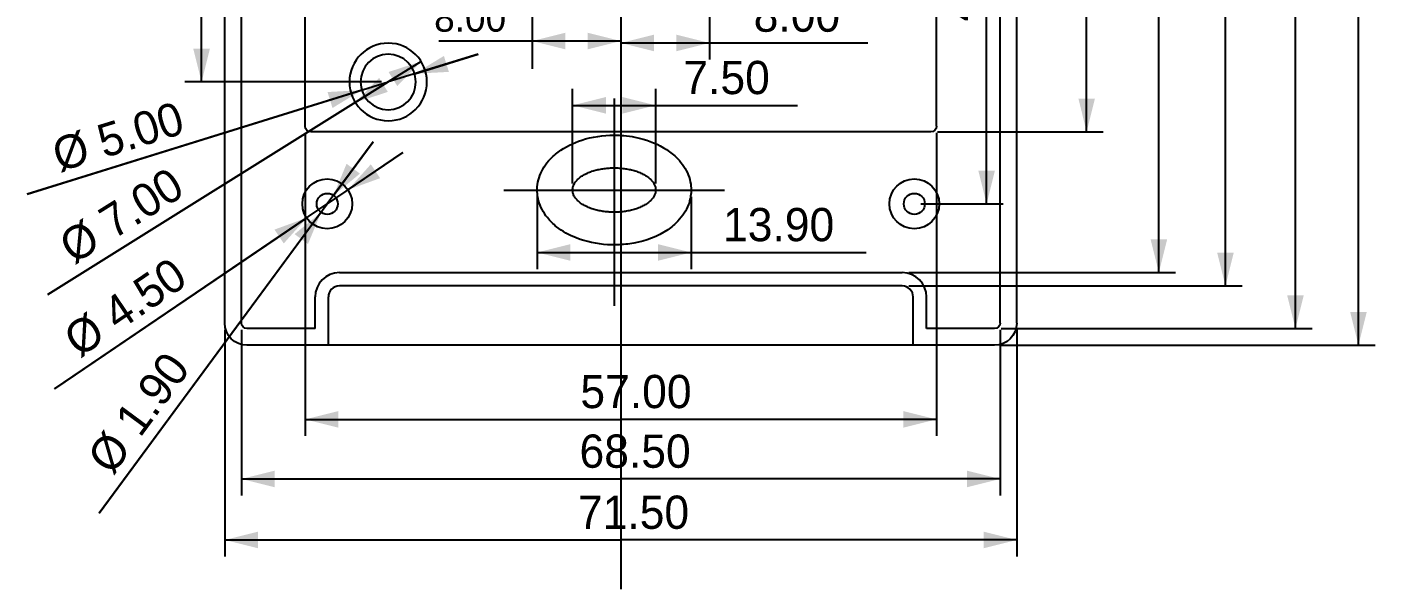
# Model space of a CAD drawing. Extents: x -144 to 128, y -78 to 74.
# Drawn here: x 6.4 to 128.1, y -77.7 to -27 of the extents above; entities that cross this region are included whole.
import ezdxf

# ---------------------------------------------------------------- set-up
doc = ezdxf.new("R2010")
doc.units = 0
doc.header["$MEASUREMENT"] = 0
doc.linetypes.add('dashed', pattern=[0])
doc.linetypes.add('solid', pattern=[0])
doc.layers.add('253', color=7, linetype='solid')
doc.dimstyles.get("Standard").update_dxf_attribs({"dimtxt": 0.18, "dimasz": 0.18, "dimexe": 0.18, "dimexo": 0.0625, "dimgap": 0.09, "dimtad": 0, "dimtih": 1, "dimtoh": 1, "dimdec": 4, "dimzin": 0, "dimdsep": 46, "dimtxsty": 'Standard', "dimcen": 0.09, "dimadec": 0, "dimazin": 0, "dimtfac": 1, "dimtdec": 4, "dimtofl": 0, "dimtmove": 0, "dimatfit": 0, "dimfxl": 0, "dimtolj": 1, "dimtzin": 0, "dimarcsym": 0})

# ---------------------------------------------------------------- blocks, each defined once
blk = doc.blocks.new('*D37')
at = {"layer": '253', "color": 4, "linetype": 'solid'}
for p, q in [((60, -25), (60, -30.81)), ((52, -26), (52, -30.81)), ((52, -28.31), (43.56, -28.31)), ((52, -28.31), (52, -28.31)), ((60, -28.31), (52, -28.31))]:
    blk.add_line(p, q, dxfattribs=at)
for points in [[(55, -27.56), (55, -29.06), (52, -28.31)], [(57, -29.06), (57, -27.56), (60, -28.31)]]:
    blk.add_solid(points, dxfattribs=at)
at = {"layer": '253', "color": 4, "linetype": 'solid', "lineweight": 0, "insert": (46.4, -26.23), "char_height": 2.5, "attachment_point": 5}
blk.add_mtext('{\\H2.500000;8.00}', dxfattribs=at)
blk = doc.blocks.new('*D42')
at = {"layer": '253', "color": 4, "linetype": 'solid'}
for p, q in [((47.12, -29.48), (39, -32)), ((41.39, -31.26), (47.12, -29.48)), ((6.39, -42.13), (39, -32)), ((36.61, -32.74), (6.39, -42.13)), ((39, -32), (39, -32))]:
    blk.add_line(p, q, dxfattribs=at)
for points in [[(44.03, -29.65), (44.48, -31.09), (41.39, -31.26)], [(33.97, -34.35), (33.52, -32.91), (36.61, -32.74)]]:
    blk.add_solid(points, dxfattribs=at)
at = {"layer": '253', "color": 4, "linetype": 'solid', "lineweight": 0, "insert": (14.62, -36.97), "char_height": 3, "attachment_point": 5, "rotation": 17.248}
blk.add_mtext('{\\H3.000000;%%C 5.00}', dxfattribs=at)
blk = doc.blocks.new('*D43')
at = {"layer": '253', "color": 4, "linetype": 'solid'}
for p, q in [((41.97, -30.15), (39, -32)), ((39, -32), (8.27, -51.17)), ((8.27, -51.17), (39, -32)), ((36.03, -33.85), (39, -32)), ((39, -32), (39, -32))]:
    blk.add_line(p, q, dxfattribs=at)
for points in [[(39.82, -32.37), (39.03, -31.1), (41.97, -30.15)], [(38.18, -31.63), (38.97, -32.9), (36.03, -33.85)]]:
    blk.add_solid(points, dxfattribs=at)
at = {"layer": '253', "color": 4, "linetype": 'solid', "lineweight": 0, "insert": (14.93, -44.08), "char_height": 3, "attachment_point": 5, "rotation": 31.9545}
blk.add_mtext('{\\H3.000000;%%C 7.00}', dxfattribs=at)
blk = doc.blocks.new('*D49')
at = {"layer": '253', "color": 4, "linetype": 'solid'}
for p, q in [((11.3, 0), (23.65, 0)), ((22.15, 0), (22.15, -16)), ((22.15, -32), (22.15, -16)), ((38.4, -32), (20.65, -32))]:
    blk.add_line(p, q, dxfattribs=at)
for points in [[(22.9, -3), (21.4, -3), (22.15, 0)], [(21.4, -29), (22.9, -29), (22.15, -32)]]:
    blk.add_solid(points, dxfattribs=at)
at = {"layer": '253', "color": 4, "linetype": 'solid', "lineweight": 0, "insert": (19.66, -16), "char_height": 3, "attachment_point": 5, "rotation": 90}
blk.add_mtext('{\\H3.000000;32.00}', dxfattribs=at)
blk = doc.blocks.new('*D50')
at = {"layer": '253', "color": 4, "linetype": 'solid'}
for p, q in [((94.35, 55.75), (128.1, 55.75)), ((126.6, 55.75), (126.6, 0)), ((126.6, -55.75), (126.6, 0)), ((94.35, -55.75), (128.1, -55.75))]:
    blk.add_line(p, q, dxfattribs=at)
for points in [[(127.35, 52.75), (125.85, 52.75), (126.6, 55.75)], [(125.85, -52.75), (127.35, -52.75), (126.6, -55.75)]]:
    blk.add_solid(points, dxfattribs=at)
at = {"layer": '253', "color": 4, "linetype": 'solid', "lineweight": 0, "insert": (124.11, 0), "char_height": 3, "attachment_point": 5, "rotation": 90}
blk.add_mtext('{\\H3.000000;111.50}', dxfattribs=at)
blk = doc.blocks.new('*D51')
at = {"layer": '253', "color": 4, "linetype": 'solid'}
for p, q in [((94.35, 54.25), (122.41, 54.25)), ((120.91, 54.25), (120.91, 0)), ((120.91, -54.25), (120.91, 0)), ((94.35, -54.25), (122.41, -54.25))]:
    blk.add_line(p, q, dxfattribs=at)
for points in [[(121.66, 51.25), (120.16, 51.25), (120.91, 54.25)], [(120.16, -51.25), (121.66, -51.25), (120.91, -54.25)]]:
    blk.add_solid(points, dxfattribs=at)
at = {"layer": '253', "color": 4, "linetype": 'solid', "lineweight": 0, "insert": (118.42, 0), "char_height": 3, "attachment_point": 5, "rotation": 90}
blk.add_mtext('{\\H3.000000;108.50}', dxfattribs=at)
blk = doc.blocks.new('*D52')
at = {"layer": '253', "color": 4, "linetype": 'solid'}
for p, q in [((86, 50.4), (116.09, 50.4)), ((114.59, 50.4), (114.59, 0)), ((114.59, -50.4), (114.59, 0)), ((86, -50.4), (116.09, -50.4))]:
    blk.add_line(p, q, dxfattribs=at)
for points in [[(115.34, 47.4), (113.84, 47.4), (114.59, 50.4)], [(113.84, -47.4), (115.34, -47.4), (114.59, -50.4)]]:
    blk.add_solid(points, dxfattribs=at)
at = {"layer": '253', "color": 4, "linetype": 'solid', "lineweight": 0, "insert": (112.1, 0), "char_height": 3, "attachment_point": 5, "rotation": 90}
blk.add_mtext('{\\H3.000000;100.80}', dxfattribs=at)
blk = doc.blocks.new('*D53')
at = {"layer": '253', "color": 4, "linetype": 'solid'}
for p, q in [((86, 49.2), (110.08, 49.2)), ((108.58, 49.2), (108.58, 0)), ((108.58, -49.2), (108.58, 0)), ((86, -49.2), (110.08, -49.2))]:
    blk.add_line(p, q, dxfattribs=at)
for points in [[(109.33, 46.2), (107.83, 46.2), (108.58, 49.2)], [(107.83, -46.2), (109.33, -46.2), (108.58, -49.2)]]:
    blk.add_solid(points, dxfattribs=at)
at = {"layer": '253', "color": 4, "linetype": 'solid', "lineweight": 0, "insert": (106.1, -8.85), "char_height": 3, "attachment_point": 5, "rotation": 90}
blk.add_mtext('{\\H3.000000;98.40}', dxfattribs=at)
blk = doc.blocks.new('*D54')
at = {"layer": '253', "color": 4, "linetype": 'solid'}
for p, q in [((88.6, 36.5), (103.56, 36.5)), ((102.06, 36.5), (102.06, 0)), ((102.06, -36.5), (102.06, 0)), ((88.6, -36.5), (103.56, -36.5))]:
    blk.add_line(p, q, dxfattribs=at)
for points in [[(102.81, 33.5), (101.31, 33.5), (102.06, 36.5)], [(101.31, -33.5), (102.81, -33.5), (102.06, -36.5)]]:
    blk.add_solid(points, dxfattribs=at)
at = {"layer": '253', "color": 4, "linetype": 'solid', "lineweight": 0, "insert": (99.57, 1.86), "char_height": 3, "attachment_point": 5, "rotation": 90}
blk.add_mtext('{\\H3.000000;73.00}', dxfattribs=at)
blk = doc.blocks.new('*D57')
at = {"layer": '253', "color": 4, "linetype": 'solid'}
for p, q in [((52.45, -42.35), (52.45, -48.88)), ((66.35, -42.35), (66.35, -48.88)), ((52.45, -47.38), (66.35, -47.38)), ((66.35, -47.38), (66.35, -47.38)), ((66.35, -47.38), (82.14, -47.38))]:
    blk.add_line(p, q, dxfattribs=at)
for points in [[(55.45, -46.63), (55.45, -48.13), (52.45, -47.38)], [(63.35, -48.13), (63.35, -46.63), (66.35, -47.38)]]:
    blk.add_solid(points, dxfattribs=at)
at = {"layer": '253', "color": 4, "linetype": 'solid', "lineweight": 0, "insert": (74.25, -44.89), "char_height": 3, "attachment_point": 5}
blk.add_mtext('{\\H3.000000;13.90}', dxfattribs=at)
blk = doc.blocks.new('*D58')
at = {"layer": '253', "color": 4, "linetype": 'solid'}
for p, q in [((55.65, -41.15), (55.65, -32.61)), ((63.15, -41.15), (63.15, -32.61)), ((55.65, -34.11), (63.15, -34.11)), ((63.15, -34.11), (63.15, -34.11)), ((63.15, -34.11), (75.94, -34.11))]:
    blk.add_line(p, q, dxfattribs=at)
for points in [[(58.65, -33.36), (58.65, -34.86), (55.65, -34.11)], [(60.15, -34.86), (60.15, -33.36), (63.15, -34.11)]]:
    blk.add_solid(points, dxfattribs=at)
at = {"layer": '253', "color": 4, "linetype": 'solid', "lineweight": 0, "insert": (69.55, -31.62), "char_height": 3, "attachment_point": 5}
blk.add_mtext('{\\H3.000000;7.50}', dxfattribs=at)
blk = doc.blocks.new('*D62')
at = {"layer": '253', "color": 4, "linetype": 'solid'}
for p, q in [((24.25, -54.35), (24.25, -74.82)), ((95.75, -54.35), (95.75, -74.82)), ((24.25, -73.32), (60, -73.32)), ((95.75, -73.32), (60, -73.32))]:
    blk.add_line(p, q, dxfattribs=at)
for points in [[(27.25, -72.57), (27.25, -74.07), (24.25, -73.32)], [(92.75, -74.07), (92.75, -72.57), (95.75, -73.32)]]:
    blk.add_solid(points, dxfattribs=at)
at = {"layer": '253', "color": 4, "linetype": 'solid', "lineweight": 0, "insert": (61.15, -70.84), "char_height": 3, "attachment_point": 5}
blk.add_mtext('{\\H3.000000;71.50}', dxfattribs=at)
blk = doc.blocks.new('*D63')
at = {"layer": '253', "color": 4, "linetype": 'solid'}
for p, q in [((25.75, -54.35), (25.75, -69.32)), ((94.25, -54.35), (94.25, -69.32)), ((25.75, -67.82), (60, -67.82)), ((94.25, -67.82), (60, -67.82))]:
    blk.add_line(p, q, dxfattribs=at)
for points in [[(28.75, -67.07), (28.75, -68.57), (25.75, -67.82)], [(91.25, -68.57), (91.25, -67.07), (94.25, -67.82)]]:
    blk.add_solid(points, dxfattribs=at)
at = {"layer": '253', "color": 4, "linetype": 'solid', "lineweight": 0, "insert": (61.29, -65.33), "char_height": 3, "attachment_point": 5}
blk.add_mtext('{\\H3.000000;68.50}', dxfattribs=at)
blk = doc.blocks.new('*D64')
at = {"layer": '253', "color": 4, "linetype": 'solid'}
for p, q in [((31.5, -36.6), (31.5, -63.94)), ((88.5, -36.6), (88.5, -63.94)), ((31.5, -62.44), (60, -62.44)), ((88.5, -62.44), (60, -62.44))]:
    blk.add_line(p, q, dxfattribs=at)
for points in [[(34.5, -61.69), (34.5, -63.19), (31.5, -62.44)], [(85.5, -63.19), (85.5, -61.69), (88.5, -62.44)]]:
    blk.add_solid(points, dxfattribs=at)
at = {"layer": '253', "color": 4, "linetype": 'solid', "lineweight": 0, "insert": (61.37, -59.95), "char_height": 3, "attachment_point": 5}
blk.add_mtext('{\\H3.000000;57.00}', dxfattribs=at)
blk = doc.blocks.new('*D65')
at = {"layer": '253', "color": 4, "linetype": 'solid'}
for p, q in [((93.65, 0), (91.53, 0)), ((93.03, 0), (93.03, -21.5)), ((93.03, -43), (93.03, -21.5)), ((87.1, -43), (94.53, -43))]:
    blk.add_line(p, q, dxfattribs=at)
for points in [[(93.78, -3), (92.28, -3), (93.03, 0)], [(92.28, -40), (93.78, -40), (93.03, -43)]]:
    blk.add_solid(points, dxfattribs=at)
at = {"layer": '253', "color": 4, "linetype": 'solid', "lineweight": 0, "insert": (90.54, -21.5), "char_height": 3, "attachment_point": 5, "rotation": 90}
blk.add_mtext('{\\H3.000000;43.00}', dxfattribs=at)
blk = doc.blocks.new('*D66')
at = {"layer": '253', "color": 4, "linetype": 'solid'}
for p, q in [((40.33, -38.37), (33.5, -43)), ((35.36, -41.74), (40.33, -38.37)), ((8.88, -59.68), (33.5, -43)), ((33.5, -43), (33.5, -43)), ((31.64, -44.26), (8.88, -59.68))]:
    blk.add_line(p, q, dxfattribs=at)
for points in [[(37.43, -39.43), (38.27, -40.68), (35.36, -41.74)], [(29.57, -46.57), (28.73, -45.32), (31.64, -44.26)]]:
    blk.add_solid(points, dxfattribs=at)
at = {"layer": '253', "color": 4, "linetype": 'solid', "lineweight": 0, "insert": (15.27, -52.35), "char_height": 3, "attachment_point": 5, "rotation": 34.1274}
blk.add_mtext('{\\H3.000000;%%C 4.50}', dxfattribs=at)
blk = doc.blocks.new('*D67')
at = {"layer": '253', "color": 4, "linetype": 'solid'}
for p, q in [((37.63, -37.41), (33.5, -43)), ((34.06, -42.24), (37.63, -37.41)), ((12.91, -70.91), (33.5, -43)), ((32.94, -43.76), (12.91, -70.91)), ((33.5, -43), (33.5, -43))]:
    blk.add_line(p, q, dxfattribs=at)
for points in [[(35.24, -39.38), (36.45, -40.27), (34.06, -42.24)], [(31.76, -46.62), (30.55, -45.73), (32.94, -43.76)]]:
    blk.add_solid(points, dxfattribs=at)
at = {"layer": '253', "color": 4, "linetype": 'solid', "lineweight": 0, "insert": (16.49, -61.87), "char_height": 3, "attachment_point": 5, "rotation": 53.5805}
blk.add_mtext('{\\H3.000000;%%C 1.90}', dxfattribs=at)
blk = doc.blocks.new('*D69')
at = {"layer": '253', "color": 4, "linetype": 'solid'}
for p, q in [((68, -14.85), (68, -29.98)), ((60, -25.4), (60, -29.98)), ((60, -28.48), (68, -28.48)), ((68, -28.48), (68, -28.48)), ((68, -28.48), (82.29, -28.48))]:
    blk.add_line(p, q, dxfattribs=at)
for points in [[(63, -27.73), (63, -29.23), (60, -28.48)], [(65, -29.23), (65, -27.73), (68, -28.48)]]:
    blk.add_solid(points, dxfattribs=at)
at = {"layer": '253', "color": 4, "linetype": 'solid', "lineweight": 0, "insert": (75.9, -25.99), "char_height": 3, "attachment_point": 5}
blk.add_mtext('{\\H3.000000;8.00}', dxfattribs=at)

msp = doc.modelspace()

# ---------------------------------------------------------------- linework, layer by layer
at = {"layer": '253', "color": 1, "linetype": 'dashed'}
for p, q in [((60, 71.398), (60, -77.748)), ((59.4, -33.5), (59.4, -52.2)), ((49.45, -41.75), (69.35, -41.75))]:
    msp.add_line(p, q, dxfattribs=at)
at = {"layer": '253', "color": 0, "linetype": 'solid'}
for p, q in [((24.25, -53.75), (24.25, 53.75)), ((25.75, -53.75), (25.75, 53.75)), ((94.25, -53.75), (94.25, 53.75)), ((95.75, -53.75), (95.75, 53.75)), ((31.5, -36), (31.5, 36)), ((88.5, -36), (88.5, 36)), ((88, -36.5), (32, -36.5)), ((34.6, -49.2), (85.4, -49.2)), ((85.4, -50.4), (34.6, -50.4)), ((32.4, -54.25), (32.4, -51.4)), ((33.6, -55.75), (33.6, -51.4)), ((86.4, -55.75), (86.4, -51.4)), ((87.6, -54.25), (87.6, -51.4)), ((32.4, -54.25), (26.25, -54.25)), ((93.75, -54.25), (87.6, -54.25)), ((93.75, -55.75), (26.25, -55.75))]:
    msp.add_line(p, q, dxfattribs=at)
at = {"layer": '253', "color": 0, "linetype": 'solid', "extrusion": (0, 0, -1)}
for radius in [3.5, 2.5]:
    msp.add_circle((-39, -32), radius, dxfattribs=at)
at = {"layer": '253', "color": 0, "linetype": 'solid'}
for centre, radius in [((33.5, -43), 2.25), ((86.5, -43), 2.25), ((33.5, -43), 0.95), ((86.5, -43), 0.95)]:
    msp.add_circle(centre, radius, dxfattribs=at)
at = {"layer": '253', "color": 0, "linetype": 'solid', "extrusion": (0, 0, -1)}
for centre, radius, start, end in [((-32, -36), 0.5, 270, 360), ((-88, -36), 0.5, 180, 270), ((-26.25, -53.75), 2, 270, 360), ((-26.25, -53.75), 0.5, 270, 360), ((-93.75, -53.75), 0.5, 180, 270), ((-93.75, -53.75), 2, 180, 270)]:
    msp.add_arc(centre, radius, start, end, dxfattribs=at)
at = {"layer": '253', "color": 0, "linetype": 'solid'}
for centre, radius, start, end in [((34.6, -51.4), 2.2, 90, 180), ((85.4, -51.4), 2.2, 0, 90), ((34.6, -51.4), 1, 90, 180), ((85.4, -51.4), 1, 0, 90)]:
    msp.add_arc(centre, radius, start, end, dxfattribs=at)
msp.add_open_spline([(59.391, -36.8), (58.407, -36.801), (57.409, -36.946), (56.473, -37.25), (55.717, -37.494), (54.983, -37.849), (54.347, -38.325), (54.031, -38.561), (53.735, -38.831), (53.478, -39.13), (53.284, -39.355), (53.11, -39.598), (52.963, -39.856), (52.823, -40.104), (52.706, -40.368), (52.621, -40.639), (52.538, -40.905), (52.483, -41.181), (52.461, -41.458), (52.45, -41.598), (52.447, -41.74), (52.452, -41.881), (52.462, -42.159), (52.504, -42.437), (52.576, -42.705), (52.65, -42.98), (52.755, -43.248), (52.886, -43.501), (53.021, -43.762), (53.184, -44.009), (53.368, -44.239), (53.611, -44.542), (53.893, -44.817), (54.197, -45.059), (54.732, -45.487), (55.346, -45.824), (55.984, -46.075), (56.875, -46.427), (57.836, -46.623), (58.792, -46.682), (59.091, -46.7), (59.392, -46.705), (59.692, -46.696), (60.193, -46.681), (60.695, -46.629), (61.188, -46.538), (62.265, -46.338), (63.338, -45.945), (64.242, -45.327), (64.573, -45.1), (64.885, -44.84), (65.161, -44.549), (65.368, -44.33), (65.557, -44.093), (65.719, -43.839), (65.874, -43.597), (66.005, -43.338), (66.107, -43.069), (66.181, -42.873), (66.24, -42.669), (66.28, -42.463), (66.32, -42.263), (66.343, -42.058), (66.349, -41.854), (66.353, -41.708), (66.348, -41.562), (66.335, -41.416), (66.31, -41.137), (66.251, -40.858), (66.164, -40.592), (66.074, -40.32), (65.954, -40.056), (65.809, -39.809), (65.659, -39.552), (65.482, -39.31), (65.285, -39.087), (65.025, -38.792), (64.727, -38.526), (64.41, -38.292), (63.7, -37.771), (62.871, -37.398), (62.023, -37.157), (61.368, -36.971), (60.688, -36.86), (60.008, -36.818), (59.803, -36.806), (59.597, -36.8), (59.391, -36.8)], degree=3, knots=[0, 0, 0, 0, 1, 1, 1, 2, 2, 2, 3, 3, 3, 4, 4, 4, 5, 5, 5, 6, 6, 6, 7, 7, 7, 8, 8, 8, 9, 9, 9, 10, 10, 10, 11, 11, 11, 12, 12, 12, 13, 13, 13, 14, 14, 14, 15, 15, 15, 16, 16, 16, 17, 17, 17, 18, 18, 18, 19, 19, 19, 20, 20, 20, 21, 21, 21, 22, 22, 22, 23, 23, 23, 24, 24, 24, 25, 25, 25, 26, 26, 26, 27, 27, 27, 28, 28, 28, 29, 29, 29, 29], dxfattribs=at)
msp.add_rational_spline([(63.15, -41.75), (63.15, -39.75), (59.4, -39.75), (55.65, -39.75), (55.65, -41.75), (55.65, -43.75), (59.4, -43.75), (63.15, -43.75), (63.15, -41.75)], [1, 0.707106781, 1, 0.707106781, 1, 0.707106781, 1, 0.707106781, 1], degree=2, knots=[0, 0, 0, 1, 1, 2, 2, 3, 3, 4, 4, 4], dxfattribs=at)

# ---------------------------------------------------------------- dimensions: what is measured, and where the dimension line sits
at = {"layer": '253', "color": 4, "linetype": 'solid'}
for p1, p2, distance, picture, middle in [((93.75, 55.75), (93.75, -55.75), 30.36, '*D50', (124.11, 0)), ((93.75, 54.25), (93.75, -54.25), 24.672, '*D51', (118.422, 0)), ((85.4, 50.4), (85.4, -50.4), 26.702, '*D52', (112.102, 0)), ((85.4, -49.2), (85.4, 49.2), -20.699, '*D53', (106.099, -8.848)), ((88, 36.5), (88, -36.5), 11.569, '*D54', (99.569, 1.856))]:
    dim = msp.add_aligned_dim(p1=p1, p2=p2, distance=distance, dimstyle='Standard', override={"dimtxt": 3, "dimasz": 3, "dimexe": 1.5, "dimexo": 0.6, "dimtad": 1, "dimtih": 0, "dimtoh": 0, "dimdec": 2, "dimtp": 0.05, "dimtm": 0.05, "dimtfac": 0.75, "dimtdec": 2}, dxfattribs=at)
    dim.commit()
    dim.dimension.update_dxf_attribs({"geometry": picture, "text_midpoint": middle, "text_rotation": 90})
for base, p1, p2, picture, middle in [((19.662, -16), (10.698, 0), (39, -32), '*D49', (19.662, -16)), ((90.54, -21.5), (86.5, -43), (94.25, 0), '*D65', (90.54, -21.5))]:
    dim = msp.add_linear_dim(base=base, p1=p1, p2=p2, angle=90, dimstyle='Standard', override={"dimtxt": 3, "dimasz": 3, "dimexe": 1.5, "dimexo": 0.6, "dimtad": 1, "dimtih": 0, "dimtoh": 0, "dimdec": 2, "dimtp": 0.05, "dimtm": 0.05, "dimtfac": 0.75, "dimtdec": 2}, dxfattribs=at)
    dim.commit()
    dim.dimension.update_dxf_attribs({"geometry": picture, "text_midpoint": middle, "text_rotation": 90})
for base, p1, p2, override, picture, middle in [((75.897, -25.99), (68, -14.25), (60, -24.8), {"dimtxt": 3, "dimasz": 3, "dimexe": 1.5, "dimexo": 0.6, "dimtad": 1, "dimdec": 2, "dimtp": 0.05, "dimtm": 0.05, "dimtfac": 0.75, "dimtdec": 2}, '*D69', (75.897, -25.99)), ((46.396, -26.235), (52, -25), (60, -24), {"dimtxt": 2.5, "dimasz": 3, "dimexe": 2.5, "dimexo": 1, "dimtad": 1, "dimdec": 2, "dimtp": 0.05, "dimtm": 0.05, "dimtfac": 0.75, "dimtdec": 2}, '*D37', (46.396, -26.235))]:
    dim = msp.add_linear_dim(base=base, p1=p1, p2=p2, dimstyle='Standard', override=override, dxfattribs=at)
    dim.commit()
    dim.dimension.update_dxf_attribs({"geometry": picture, "text_midpoint": middle})
for p1, p2, picture, middle, turn in [((41.388, -31.259), (36.612, -32.741), '*D42', (14.623, -36.965), 17.24797), ((41.97, -30.148), (36.03, -33.852), '*D43', (14.929, -44.085), 31.95453), ((34.064, -42.236), (32.936, -43.764), '*D67', (16.487, -61.872), 53.58049), ((35.363, -41.738), (31.637, -44.262), '*D66', (15.268, -52.353), 34.12736)]:
    dim = msp.add_diameter_dim_2p(p1=p1, p2=p2, dimstyle='Standard', override={"dimtxt": 3, "dimasz": 3, "dimexe": 1.5, "dimexo": 0.6, "dimtad": 1, "dimtih": 0, "dimtoh": 0, "dimdec": 2, "dimse1": 1, "dimse2": 1, "dimtp": 0.05, "dimtm": 0.05, "dimtfac": 0.75, "dimtdec": 2}, dxfattribs=at)
    dim.commit()
    dim.dimension.update_dxf_attribs({"geometry": picture, "text_midpoint": middle, "text_rotation": turn})
for p1, p2, distance, picture, middle in [((55.65, -41.75), (63.15, -41.75), 10.126, '*D58', (69.547, -31.624)), ((31.5, -36), (88.5, -36), -23.953, '*D64', (61.375, -59.953)), ((52.45, -41.75), (66.35, -41.75), -3.141, '*D57', (74.247, -44.891)), ((24.25, -53.75), (95.75, -53.75), -17.086, '*D62', (61.145, -70.836)), ((25.75, -53.75), (94.25, -53.75), -11.583, '*D63', (61.29, -65.333))]:
    dim = msp.add_aligned_dim(p1=p1, p2=p2, distance=distance, dimstyle='Standard', override={"dimtxt": 3, "dimasz": 3, "dimexe": 1.5, "dimexo": 0.6, "dimtad": 1, "dimdec": 2, "dimtp": 0.05, "dimtm": 0.05, "dimtfac": 0.75, "dimtdec": 2}, dxfattribs=at)
    dim.commit()
    dim.dimension.update_dxf_attribs({"geometry": picture, "text_midpoint": middle})

doc.saveas('drawing.dxf')
